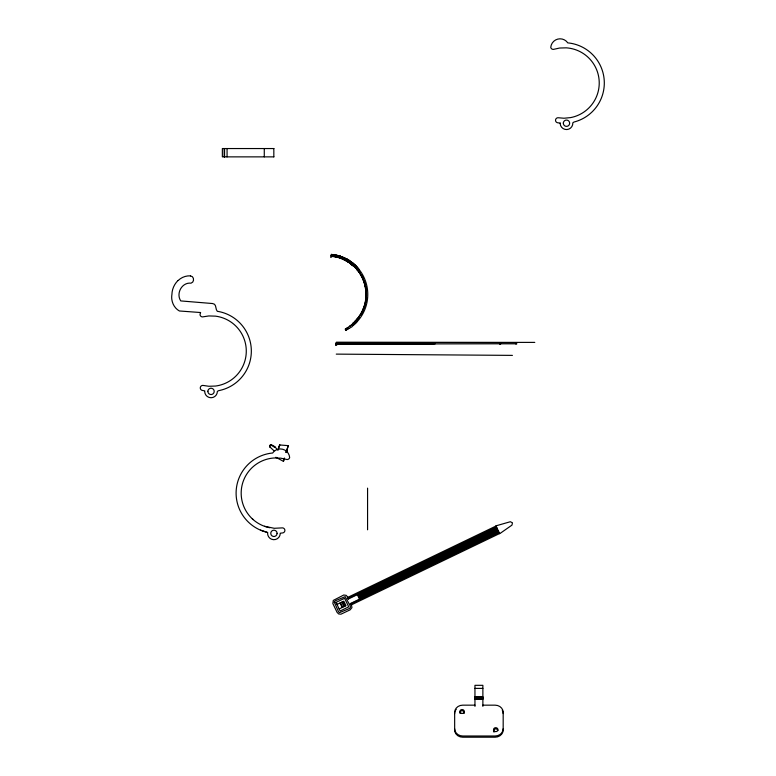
<?xml version="1.0" encoding="UTF-8"?>
<svg xmlns="http://www.w3.org/2000/svg" width="776" height="776" viewBox="0 0 776 776"><rect width="100%" height="100%" fill="white"/><g stroke="black" fill="none" stroke-linecap="round" stroke-linejoin="round"><path stroke-width="1.16" d="M336.27 354.118L512.422 355.379M534.79 342.391L336.27 342.391L335.717 345.495L336.862 344.651M366.485 294.269L365.894 294.754L366.476 295.084L365.894 294.599L366.476 295.084M347.832 261.9L347.871 261.221L348.579 261.648L347.978 261.987M334.301 254.858L331.352 254.421L330.741 257.477L332.361 256.39L331.236 255.653M365.661 298.517L366.301 298.091C367.232 296.548 365.001 296.82 366.35 297.635L365.797 297.101L366.418 297.004A38.926 38.926 21.9 0 1 366.272 298.624A38.965 38.965 0 0 0 366.291 290.486M350.005 262.627C349.355 264.005 351.547 262.957 350.005 262.627L349.928 263.306L354.001 266.41M332.642 254.557L332.642 254.538A40.284 40.284 0 0 1 349.161 260.542L355.136 265.198L359.472 270.038M351.926 264.839L352.042 264.17C353.468 264.626 351.363 265.479 352.052 264.17M352.876 265.664L353.022 264.994L353.643 265.547L352.876 265.664L353.022 264.994A38.965 38.965 0 0 1 354.283 266.129L353.817 266.498L354.283 266.11M364.846 303.309L365.321 303.92M365.496 303.125L365.787 301.854M279.796 444.968L288.09 445.628M352.178 264.8L348.269 261.939L349.161 260.542L337.608 255.498L331.352 254.412M354.894 266.731L354.826 267.507L355.476 267.313M279.758 445.114L279.321 446.53M364.555 306.578L365.205 304.367L364.536 304.522M364.536 304.522L364.972 305.152M284.191 458.18L283.463 461.332L284.54 458.209M286.344 452.563L288.255 445.676L286.092 452.195M278.06 449.711L279.661 444.648M278.235 449.925L279.147 446.307M286.14 452.282L287.382 449.061M286.295 452.466L287.343 449.023M355.612 268.215L356.359 268.244L355.699 268.409L355.796 267.642M363.76 308.78L364.041 308.004L363.304 308.256L363.76 308.78L364.468 306.811L363.74 307.083L364.196 307.587M357.358 269.902L358.008 270.194L357.338 270.31L357.493 269.553M338.821 255.857L349.161 260.542L342.391 257.147L341.799 258.631L348.269 261.949M269.709 445.531L269.699 446.724M269.67 445.919C270.737 441.845 281.028 451.933 270.805 444.842M344.02 259.601L344.719 258.136L337.608 255.498A40.216 40.216 0 0 1 353.119 325.483C351.518 328.607 342.303 330.052 346.6 329.81M358.997 271.716L358.861 272.318L359.53 272.24M346.183 260.707L346.979 259.262L349.161 260.532M360.5 273.685L360.239 274.413L360.918 274.394A38.965 38.965 0 0 1 363.488 279.447M361.577 313.388L361.955 312.66L361.276 312.67L361.626 313.3M362.159 276.625C360.433 275.829 362.877 275.829 362.838 277.954L361.732 275.771M361.403 276.46L361.791 275.887M356.359 320.614L356.135 319.964L356.911 319.993L356.97 319.033L357.493 319.343L358.803 317.665L358.609 316.918L359.278 316.996M360.685 314.872L359.23 316.016L359.53 316.627M362.363 277.032L362.053 277.73L362.741 277.769M350.267 263.316L350.946 262.375L348.909 260.94L340.034 256.216M356.97 319.033L357.736 319.023M358.803 317.665L357.843 317.918L358.017 318.664M363.43 279.35L363.071 280.029L363.76 280.107M351.897 264.577L352.45 264.48A38.965 38.965 0 0 0 349.171 262.045M341.925 258.321L337.288 256.759L331.197 256.07L332.419 256.187A38.538 38.538 0 0 1 357.183 319.082L353.856 322.593M336.871 256.613L336.415 257.128L332.39 256.381M353.313 323.611L352.556 323.476L352.702 324.155L357.251 319.14M364.749 282.949L364.313 283.589L364.982 283.735M346.562 343.642L345.97 344.253L338.094 344.292M355.767 343.652L354.875 344.253L354.273 343.652M364.972 343.661L364.08 344.263L363.478 343.661M367.271 343.671L366.679 344.272L365.787 343.661M376.476 343.681L375.885 344.282L374.983 343.671M385.672 343.681L385.09 344.292L384.188 343.681M394.877 343.69L394.295 344.301L393.393 343.69M397.176 343.7L396.293 344.301L395.702 343.7M406.381 343.71L405.489 344.311L404.897 343.7M415.587 343.72L414.995 344.321L414.103 343.71M424.792 343.729L424.2 344.331L423.308 343.72M427.091 343.729L426.499 344.331L425.607 343.729M433.997 343.729L433.406 344.34L432.513 343.729M348.87 343.652L348.269 344.253L347.376 343.652M351.169 343.652L350.286 344.253L349.685 343.652M353.458 343.652L352.576 344.253L351.984 343.652M358.075 343.661L357.474 344.263L356.582 343.652M360.374 343.661L359.492 344.263L358.89 343.661M362.664 343.661L361.781 344.263L361.189 343.661M369.57 343.671L368.678 344.272L368.086 343.671M371.869 343.671L371.267 344.272L370.394 343.671M374.168 343.671L373.566 344.272L372.684 343.681L373.285 344.272M378.775 343.681L378.184 344.282L377.291 343.681L377.883 344.272M381.074 343.681L380.473 344.282L379.59 343.681M383.373 343.681L382.772 344.282L381.889 343.681M387.379 344.292L387.981 343.69M389.678 344.292L390.279 343.69M392.578 343.69L391.696 344.292L391.094 343.69M399.485 343.7L398.583 344.301L398.001 343.7M401.784 343.7L401.182 344.301L400.3 343.7M404.083 343.7L403.2 344.311L402.599 343.7M408.69 343.71L407.788 344.311L407.206 343.71M410.989 343.71L410.106 344.311L409.505 343.71M413.288 343.71L412.405 344.311L411.804 343.71M417.895 343.72L416.993 344.321L416.411 343.72M420.194 343.72L419.593 344.321L418.71 343.72M422.493 343.72L421.892 344.321L421.009 343.72M429.4 343.729L428.798 344.331L427.906 343.729M431.689 343.729L431.097 344.331L430.214 343.729M358.522 317.054L358.997 317.413A38.926 38.926 21.9 0 1 355.874 321.167L354.593 322.447L354.516 321.671L355.175 321.856M356.776 322.021L353.031 325.513L352.236 324.552C344.234 330.159 345.155 328.626 345.999 330.12L345.427 329.014M269.951 445.385L270.64 444.958M365.098 284.171L364.613 284.647L365.118 284.908M339.345 257.312L338.84 257.787L338.549 257.079M353.856 322.583L352.595 323.699L355.621 320.925M365.418 285.403L364.904 285.869L365.603 286.218M353.914 322.651L349.588 326.521L350.771 325.668L350.364 325.988M353.623 322.544L353.652 323.311M365.69 286.654L365.215 287.256L365.826 287.256A38.965 38.965 0 0 0 365.302 284.86M365.389 288.332L365.923 287.915M366.126 289.176L365.816 289.72M344.204 259.223L343.351 258.845L343.545 259.591L344.204 259.213A38.965 38.965 0 0 0 337.337 256.749L338.113 256.953L337.638 257.438L337.317 256.72M352.081 264.926L352.566 264.587M365.709 290.825L366.272 290.437L365.719 290.99L366.35 291.262M345.242 259.747L344.68 260.135L344.505 259.378M366.388 291.708L365.826 292.242L366.437 292.533L365.835 292.242M346.891 261.337L347.473 260.988L346.775 260.571L346.891 261.337L347.483 260.988M348.346 327.356L346.241 328.597L346.843 329.693L349.016 328.413M365.855 293.328L366.447 292.988L365.865 293.493L366.476 293.813M361.364 275.975L361.451 275.916A38.606 38.606 0 0 1 365.418 287.333L365.826 287.256M346.532 329.849L345.64 328.898M366.456 295.54L365.845 296.005L366.437 296.364M348.094 598.509L496.562 527.059L496.058 526.012M337.007 604.455L343.816 601.177L345.989 605.678L339.151 608.966M348.094 599.12L357.862 594.416L360.025 598.917L350.257 603.621M350.684 603.893L499.152 532.443L499.666 533.51M336.018 602.399L344.612 598.306L348.725 606.851L340.121 610.993L336.018 602.399L337.036 604.436M351.683 263.889L351.062 264.16L351.033 263.384L351.683 263.889M336.862 344.66L338.103 344.282M366.039 299.42L365.515 299.759L366.059 300.176M365.981 300.613L365.312 301.001L365.855 301.428M365.777 301.874L365.089 302.242L365.593 302.679M364.846 305.589L364.138 305.88L364.613 306.375M363.071 310.371L362.334 310.565L362.741 311.118A38.965 38.965 0 0 1 360.811 314.726M359.56 273.356L360.248 273.307L359.783 272.618L359.569 273.356M516.835 343.816L500.743 343.807M273.899 148.546L222.363 148.546L222.363 156.868L273.899 156.868M515.497 342.575L516.913 342.575L336.27 342.391M515.497 343.816L516.564 343.816M474.951 688.39L482.876 688.39M474.951 696.751L482.876 696.751M474.951 697.284L482.876 697.284M474.951 697.808L482.876 697.808M474.951 698.313L482.876 698.313M474.951 698.788L482.876 698.788M474.951 699.418L482.876 699.418M474.951 705.161L462.709 705.161A8.051 7.217 0 0 0 454.658 712.368L454.658 729.983A8.051 7.217 0 0 0 462.709 737.2L495.117 737.2A8.051 7.217 0 0 0 503.178 729.983L503.178 712.368A8.051 7.217 0 0 0 495.117 705.161L482.876 705.161M336.066 343.642L435.355 343.739M335.989 344.059L500.743 343.797L499.841 344.408M387.379 344.282L386.496 343.69M389.678 344.292L388.795 343.69M357.241 270.184L358.008 270.194M332.467 255.77L331.236 255.663L332.196 256.4M190.508 275.926C194.32 276.178 194.64 282.289 191.022 283.172C181.894 282.066 175.764 293.551 180.769 300.923L212.605 303.542C216.844 303.882 215.136 309.1 217.309 311.312L218.589 311.515A40.294 40.294 0 0 1 218.589 390.677L217.377 391.405A6.344 6.344 0 0 1 211.033 397.739A6.344 6.344 0 0 1 204.699 391.405L204.767 390.881L202.255 390.406A2.532 2.532 0 0 1 200.334 387.379A2.532 2.532 0 0 1 203.361 385.468L208.822 386.264L215.456 386.05A35.23 35.23 0 0 0 215.456 316.142L208.822 315.939L202.565 316.909A2.59 2.59 0 0 1 200.014 314.746A9.351 9.351 0 0 1 200.615 312.534L179.372 310.972C175.182 308.654 172.447 304.182 171.835 299.478A17.004 17.004 0 0 1 171.903 294.57A20.302 20.302 0 0 1 178.073 280.446M264.519 526.273L274.238 528.291L281.96 527.903A2.532 2.532 0 0 1 284.86 530.008A2.532 2.532 0 0 1 282.755 532.908L280.214 533.228L280.252 533.752A6.344 6.344 0 0 1 273.53 539.679A6.344 6.344 0 0 1 267.594 532.966L267.691 532.452L260.455 530.115M332.467 255.779L334.902 256.167M335.125 255.003L337.579 255.605M356.068 320.954L355.292 320.905L355.495 321.545L355.408 320.789L355.874 321.167M337.55 255.74L344.573 258.447L351.004 262.298L341.974 257.137M340.819 256.584L342.391 257.147M339.655 257.399L340.548 257.729M340.034 258.185L339.772 257.448M366.059 288.73L365.389 288.332M275.858 457.268L283.308 461.284M346.309 258.893L347.696 259.659M342.284 257.409L350.946 262.375M365.787 297.266L366.35 297.635M269.757 446.811L273.976 450.778M365.894 294.599L366.476 295.084M252.326 518.843L253.151 519.571M352.76 263.142L358.696 269.078L358.056 268.283M275.15 447.102L277.595 449.954M352.304 324.494L353.099 325.464M269.825 446.928L269.544 446.093M359.928 314.978L360.258 315.57M342.759 601.691L344.932 606.182M495.68 526.186L496.194 527.234M498.784 532.617L499.298 533.684M496.233 527.825L498.396 532.326M495.98 527.952L498.143 532.452M494.166 528.825L496.33 533.325M493.895 528.951L496.058 533.452M492.091 529.814L494.254 534.315M491.819 529.95L493.992 534.451M490.025 530.813L492.188 535.314M489.753 530.949L491.916 535.44M487.939 531.822L490.102 536.313M487.687 531.938L489.85 536.439M485.873 532.811L488.036 537.312M485.601 532.947L487.764 537.448M483.797 533.81L485.96 538.311M483.526 533.937L485.698 538.437M481.731 534.809L483.894 539.31M481.459 534.936L483.623 539.436M479.646 535.809L481.809 540.309M479.393 535.935L481.556 540.435M477.57 536.808L479.743 541.308M477.318 536.924L479.481 541.425M475.504 537.797L477.667 542.298M475.232 537.933L477.405 542.434M473.438 538.796L475.601 543.297M473.166 538.932L475.329 543.423M471.352 539.805L473.515 544.296M471.1 539.921L473.263 544.422M469.276 540.794L471.449 545.295M469.024 540.92L471.187 545.421M467.21 541.793L469.373 546.294M466.939 541.92L469.102 546.42M465.144 542.793L467.307 547.293M464.873 542.919L467.036 547.419M463.068 543.782L465.241 548.283M462.797 543.918L464.969 548.419M460.983 544.791L463.156 549.292M460.731 544.907L462.894 549.408M458.917 545.79L461.08 550.281M458.645 545.916L460.808 550.417M456.851 546.779L459.014 551.28M456.579 546.915L458.742 551.406M454.775 547.778L456.938 552.279M454.503 547.904L456.676 552.405M452.689 548.778L454.862 553.278M452.437 548.904L454.6 553.404M450.623 549.777L452.786 554.277M450.371 549.903L452.534 554.403M448.557 550.776L450.72 555.277M448.285 550.902L450.449 555.403M446.481 551.765L448.644 556.266M446.21 551.901L448.382 556.402M444.396 552.774L446.559 557.275M444.144 552.89L446.307 557.391M442.33 553.773L444.493 558.264M442.077 553.889L444.241 558.39M440.254 554.762L442.427 559.263M439.992 554.898L442.155 559.389M438.188 555.762L440.351 560.262M437.916 555.888L440.089 560.388M436.122 556.761L438.285 561.252M435.85 556.887L438.013 561.387M434.036 557.76L436.199 562.26M433.784 557.886L435.947 562.387M431.96 558.759L434.133 563.26M431.699 558.885L433.862 563.386M429.894 559.748L432.057 564.249M429.623 559.884L431.786 564.385M427.828 560.747L429.991 565.248M427.557 560.883L429.72 565.374M425.743 561.756L427.906 566.247M425.481 561.872L427.654 566.373M423.667 562.745L425.84 567.246M423.415 562.872L425.578 567.372M421.601 563.745L423.764 568.245M421.329 563.871L423.492 568.372M419.535 564.744L421.698 569.245M419.263 564.87L421.426 569.371M417.449 565.743L419.612 570.244M417.187 565.869L419.36 570.37M415.373 566.742L417.546 571.243M415.121 566.858L417.284 571.359M413.307 567.731L415.47 572.232M413.036 567.867L415.199 572.368M411.241 568.73L413.404 573.231M410.97 568.866L413.133 573.357M409.156 569.739L411.319 574.23M408.894 569.856L411.067 574.356M407.08 570.729L409.253 575.229M406.828 570.855L408.991 575.356M405.014 571.728L407.177 576.228M404.742 571.854L406.905 576.355M402.948 572.727L405.111 577.228M402.676 572.853L404.839 577.354M400.872 573.716L403.035 578.217M400.6 573.852L402.773 578.353M398.786 574.725L400.95 579.226M398.534 574.841L400.697 579.342M396.72 575.714L398.883 580.215M396.468 575.84L398.631 580.341M394.644 576.713L396.817 581.214M394.383 576.849L396.546 581.34M392.578 577.713L394.741 582.213M392.307 577.839L394.47 582.34M390.493 578.712L392.656 583.212M390.241 578.838L392.404 583.339M388.427 579.711L390.59 584.212M388.165 579.837L390.338 584.338M386.351 580.71L388.524 585.211M386.089 580.836L388.252 585.337M384.285 581.699L386.448 586.2M384.013 581.835L386.176 586.336M382.199 582.708L384.363 587.209M381.947 582.825L384.11 587.325M380.133 583.707L382.296 588.198M379.871 583.824L382.044 588.324M378.058 584.697L380.23 589.197M377.786 584.832L379.959 589.323M375.991 585.696L378.154 590.197M375.72 585.822L377.883 590.323M373.925 586.695L376.088 591.186M373.654 586.821L375.817 591.322M371.84 587.694L374.003 592.195M371.578 587.82L373.751 592.321M369.764 588.693L371.937 593.194M369.512 588.809L371.675 593.31M367.698 589.682L369.861 594.183M367.426 589.818L369.589 594.319M365.632 590.682L367.795 595.182M365.36 590.808L367.523 595.308M363.546 591.69L365.709 596.181M363.284 591.807L365.457 596.308M361.47 592.68L363.634 597.18M361.218 592.806L363.381 597.307M359.404 593.679L361.567 598.18M359.133 593.805L361.296 598.306M357.329 594.678L359.501 599.169M347.842 597.336L346.251 595.367L343.749 595.008L333.292 600.411L332.846 603.524L337.094 612.39L338.714 613.981L340.936 614.185L350.131 609.839L351.945 607.618L351.45 604.834M348.405 598.975L347.59 597.462L497.018 525.546L510.365 521.724L512.451 522.811L511.976 525.11L500.627 533.044L351.198 604.96L350.568 603.466M341.779 602.157L343.943 606.657M340.46 602.797L342.623 607.298M340.014 603.01L342.177 607.511M357.736 268.942L356.921 266.993A40.284 40.274 -50.1 0 0 351.247 261.958M345.64 259.96L345.805 260.707L346.387 260.338A38.965 38.965 0 0 1 348.482 261.599M482.876 706.364L482.876 685.324L474.951 685.324L474.951 706.364M367.572 488.133L367.572 529.804M273.831 148.546L273.831 156.868M264.276 148.546L264.276 156.868M227.067 148.546L227.067 156.868M224.565 148.546L224.565 156.868M224.419 148.546L224.419 156.868M224.322 148.546L224.332 156.868M354.729 322.36A38.965 38.965 0 0 0 359.007 317.423A38.926 38.916 29.1 0 1 354.729 322.331A38.945 38.926 36.3 0 0 358.997 317.413A39.013 38.955 43.5 0 1 354.729 322.331M357.62 269.689A38.965 38.965 0 0 1 359.123 271.639M363.798 280.204A38.965 38.965 0 0 1 364.361 281.736L363.944 282.386L364.623 282.512A38.965 38.965 0 0 1 365.089 284.074M346.988 259.242A40.333 40.303 -57.3 0 1 353.245 263.52M335.698 256.371A38.975 38.975 0 0 1 341.925 258.33M178.15 280.524A16.374 16.374 0 0 1 190.518 275.849M266.43 532.171A40.294 40.294 0 0 1 271.319 453.155L272.609 453.038A9.351 9.351 0 0 1 289.661 457.53A2.59 2.59 0 0 1 286.975 459.528L280.796 458.17L274.161 457.976A35.23 35.23 0 0 0 269.844 527.748M460.061 713.445A2.202 1.969 0 0 1 462.098 710.738A2.202 1.969 0 0 1 464.145 713.445M494.079 732.156A2.202 1.969 0 0 1 493.856 731.884M493.575 731.273A2.202 1.969 0 0 1 495.36 728.907A2.202 1.969 0 0 1 497.911 730.604M454.658 728.78A8.051 7.217 0 0 0 462.709 735.997L495.117 735.997A8.051 7.217 0 0 0 503.178 728.78M454.658 713.58A8.051 7.217 0 0 1 455.046 711.35M455.531 710.302A8.051 7.217 0 0 1 456.191 709.342M502.295 710.302A8.051 7.217 0 0 1 503.178 713.58M563.337 122.88L563.357 123.675A3.172 3.172 0 0 0 568.236 125.867A3.172 3.172 0 0 0 568.139 120.513A3.172 3.172 0 0 0 563.337 122.88M334.272 602.147L338.53 611.76L339.539 612.662L349.481 608.481L350.383 607.453L350.315 606.085L345.194 596.637L335.261 600.808L334.272 602.147M207.881 391.259L207.881 391.657A3.172 3.172 0 0 0 212.614 394.14A3.172 3.172 0 0 0 212.857 388.795A3.172 3.172 0 0 0 207.91 390.861L207.881 391.259M277.08 533.403L277.061 533.801A3.172 3.172 0 0 1 272.182 535.993A3.172 3.172 0 0 1 272.269 530.648A3.172 3.172 0 0 1 277.08 533.005L277.08 533.403M560.194 123.093L560.165 123.617A6.344 6.344 0 0 0 566.878 129.543A6.344 6.344 0 0 0 572.824 122.831L573.978 122.036A40.294 40.294 0 0 0 569.099 43.02L567.809 42.903A9.351 9.351 0 0 0 550.756 47.394A2.59 2.59 0 0 0 553.433 49.392L559.622 48.034L566.247 47.84A35.23 35.23 0 0 1 570.564 117.612L563.968 118.233L558.458 117.768A2.532 2.532 0 0 0 555.558 119.873A2.532 2.532 0 0 0 557.663 122.773L560.194 123.093M348.948 261.91L349.025 262.676L349.636 262.366L348.948 261.91M339.995 256.361L339.966 256.449A39.983 39.983 0 0 1 346.833 259.514A40.022 40.022 0 0 0 339.995 256.361M356.659 268.593L356.533 269.35L357.202 269.204L356.659 268.593M358.289 270.552L358.008 271.183L358.793 271.202L358.289 270.552M362.896 309.265L363.246 309.954L363.575 309.197L362.896 309.265M361.849 311.554L362.159 312.253L362.537 311.525L361.849 311.554M360.656 313.756L360.918 314.484L361.335 313.776L360.656 313.756M361.15 274.782L360.879 275.499L361.567 275.49L361.15 274.782M362.925 278.177L362.576 278.865L363.255 278.933L362.925 278.177M363.915 280.524L363.527 281.203L364.196 281.31L363.915 280.524M341.75 258.165L341.227 258.612L340.974 257.884L341.75 258.165M342.934 258.66L342.391 259.087L342.177 258.33L342.934 258.67M359.938 593.417L358.599 594.067L360.772 598.558L362.111 597.918L359.938 593.417M362.014 592.418L360.675 593.068L362.848 597.568L364.177 596.919L362.014 592.418M364.08 591.428L362.751 592.069L364.914 596.569L366.243 595.929L364.08 591.428M366.156 590.429L364.817 591.07L366.98 595.57L368.319 594.93L366.156 590.429M368.241 589.43L366.893 590.07L369.066 594.571L370.404 593.921L368.241 589.43M370.307 588.431L368.969 589.071L371.141 593.572L372.47 592.932L370.307 588.431M372.373 587.432L371.044 588.072L373.207 592.573L374.546 591.933L372.373 587.432M374.449 586.433L373.11 587.083L375.274 591.584L376.622 590.934L374.449 586.433M376.525 585.443L375.186 586.084L377.359 590.575L378.688 589.935L376.525 585.443M378.601 584.435L377.262 585.085L379.425 589.585L380.764 588.935L378.601 584.435M380.667 583.445L379.338 584.085L381.501 588.586L382.84 587.946L380.667 583.445M382.743 582.446L381.404 583.086L383.567 587.587L384.906 586.947L382.743 582.446M384.818 581.447L383.48 582.097L385.643 586.588L386.981 585.948L384.818 581.447M386.894 580.448L385.556 581.088L387.719 585.589L389.057 584.949L386.894 580.448M388.96 579.449L387.631 580.089L389.795 584.59L391.133 583.95L388.96 579.449M391.036 578.46L389.697 579.1L391.861 583.601L393.199 582.951L391.036 578.46M393.112 577.46L391.773 578.101L393.936 582.601L395.275 581.952L393.112 577.46M395.188 576.452L393.849 577.101L396.012 581.602L397.351 580.952L395.188 576.452M397.254 575.462L395.925 576.102L398.088 580.603L399.427 579.963L397.254 575.462M399.33 574.463L397.991 575.103L400.154 579.604L401.493 578.964L399.33 574.463M401.405 573.464L400.067 574.114L402.23 578.605L403.568 577.965L401.405 573.464M403.471 572.465L402.143 573.105L404.306 577.606L405.635 576.966L403.471 572.465M405.557 571.466L404.209 572.116L406.381 576.616L407.72 575.967L405.557 571.466M407.623 570.467L406.285 571.117L408.457 575.617L409.786 574.967L407.623 570.467M409.689 569.477L408.36 570.117L410.523 574.618L411.862 573.978L409.689 569.477M411.765 568.478L410.426 569.118L412.589 573.619L413.928 572.979L411.765 568.478M413.85 567.479L412.502 568.119L414.675 572.62L416.014 571.98L413.85 567.479M415.917 566.48L414.578 567.12L416.751 571.621L418.08 570.981L415.917 566.48M417.983 565.481L416.654 566.131L418.817 570.622L420.155 569.982L417.983 565.481M420.058 564.482L418.72 565.132L420.883 569.632L422.231 568.983L420.058 564.482M422.144 563.483L420.796 564.133L422.969 568.633L424.307 567.983L422.144 563.483M424.21 562.484L422.871 563.133L425.044 567.634L426.373 566.984L424.21 562.484M426.276 561.494L424.947 562.134L427.11 566.635L428.449 565.995L426.276 561.494M428.352 560.495L427.013 561.135L429.176 565.636L430.525 564.996L428.352 560.495M430.428 559.496L429.099 560.136L431.262 564.637L432.591 563.997L430.428 559.496M432.504 558.497L431.165 559.137L433.328 563.638L434.667 562.998L432.504 558.497M434.57 557.498L433.241 558.138L435.404 562.639L436.743 561.999L434.57 557.498M436.645 556.499L435.307 557.149L437.47 561.649L438.818 561L436.645 556.499M438.721 555.509L437.383 556.149L439.546 560.65L440.884 560L438.721 555.509M440.797 554.5L439.459 555.15L441.622 559.651L442.96 559.001L440.797 554.5M442.873 553.511L441.534 554.151L443.697 558.652L445.036 558.012L442.873 553.511M444.939 552.512L443.6 553.152L445.773 557.653L447.102 557.013L444.939 552.512M447.015 551.513L445.676 552.163L447.839 556.654L449.178 556.014L447.015 551.513M449.091 550.514L447.752 551.154L449.915 555.655L451.254 555.015L449.091 550.514M451.166 549.515L449.828 550.155L451.991 554.656L453.329 554.015L451.166 549.515M453.233 548.525L451.894 549.165L454.067 553.666L455.396 553.016L453.233 548.525M455.308 547.526L453.97 548.166L456.133 552.667L457.471 552.017L455.308 547.526M457.374 546.527L456.045 547.167L458.209 551.668L459.547 551.028L457.374 546.527M459.46 545.528L458.112 546.168L460.284 550.669L461.623 550.029L459.46 545.528M461.526 544.529L460.187 545.169L462.36 549.67L463.689 549.03L461.526 544.529M463.602 543.53L462.263 544.18L464.426 548.671L465.765 548.031L463.602 543.53M465.668 542.531L464.329 543.181L466.492 547.681L467.841 547.032L465.668 542.531M467.753 541.532L466.415 542.182L468.578 546.682L469.916 546.032L467.753 541.532M469.82 540.542L468.481 541.182L470.654 545.683L471.983 545.033L469.82 540.542M471.886 539.543L470.557 540.183L472.72 544.684L474.058 544.044L471.886 539.543M473.961 538.544L472.623 539.184L474.786 543.685L476.134 543.045L473.961 538.544M476.047 537.545L474.708 538.185L476.871 542.686L478.21 542.046L476.047 537.545M478.113 536.546L476.784 537.186L478.947 541.687L480.276 541.047L478.113 536.546M480.189 535.547L478.85 536.197L481.013 540.688L482.352 540.048L480.189 535.547M482.255 534.548L480.916 535.197L483.089 539.698L484.428 539.048L482.255 534.548M484.331 533.558L483.002 534.198L485.165 538.699L486.494 538.059L484.331 533.558M486.406 532.549L485.068 533.199L487.231 537.7L488.57 537.05L486.406 532.549M488.482 531.56L487.144 532.2L489.307 536.701L490.645 536.061L488.482 531.56M490.558 530.561L489.21 531.201L491.383 535.702L492.721 535.062L490.558 530.561M492.624 529.562L491.286 530.212L493.449 534.712L494.787 534.063L492.624 529.562M494.7 528.563L493.361 529.213L495.524 533.704L496.873 533.063L494.7 528.563M496.776 527.564L495.437 528.213L497.6 532.705L498.939 532.064L496.776 527.564M345.863 330.188L345.291 329.072L345.853 330.188M360.811 314.707A38.926 38.926 21.9 0 0 362.741 311.118A38.926 38.916 29.1 0 1 360.811 314.707M460.915 713.173A2.202 1.969 0 0 0 464.3 711.592A2.202 1.969 0 0 0 461.08 709.759A2.202 1.969 0 0 0 460.915 713.173M494.545 731.312A2.202 1.969 0 0 0 497.93 729.731A2.202 1.969 0 0 0 494.71 727.898A2.202 1.969 0 0 0 494.545 731.312"/></g></svg>
